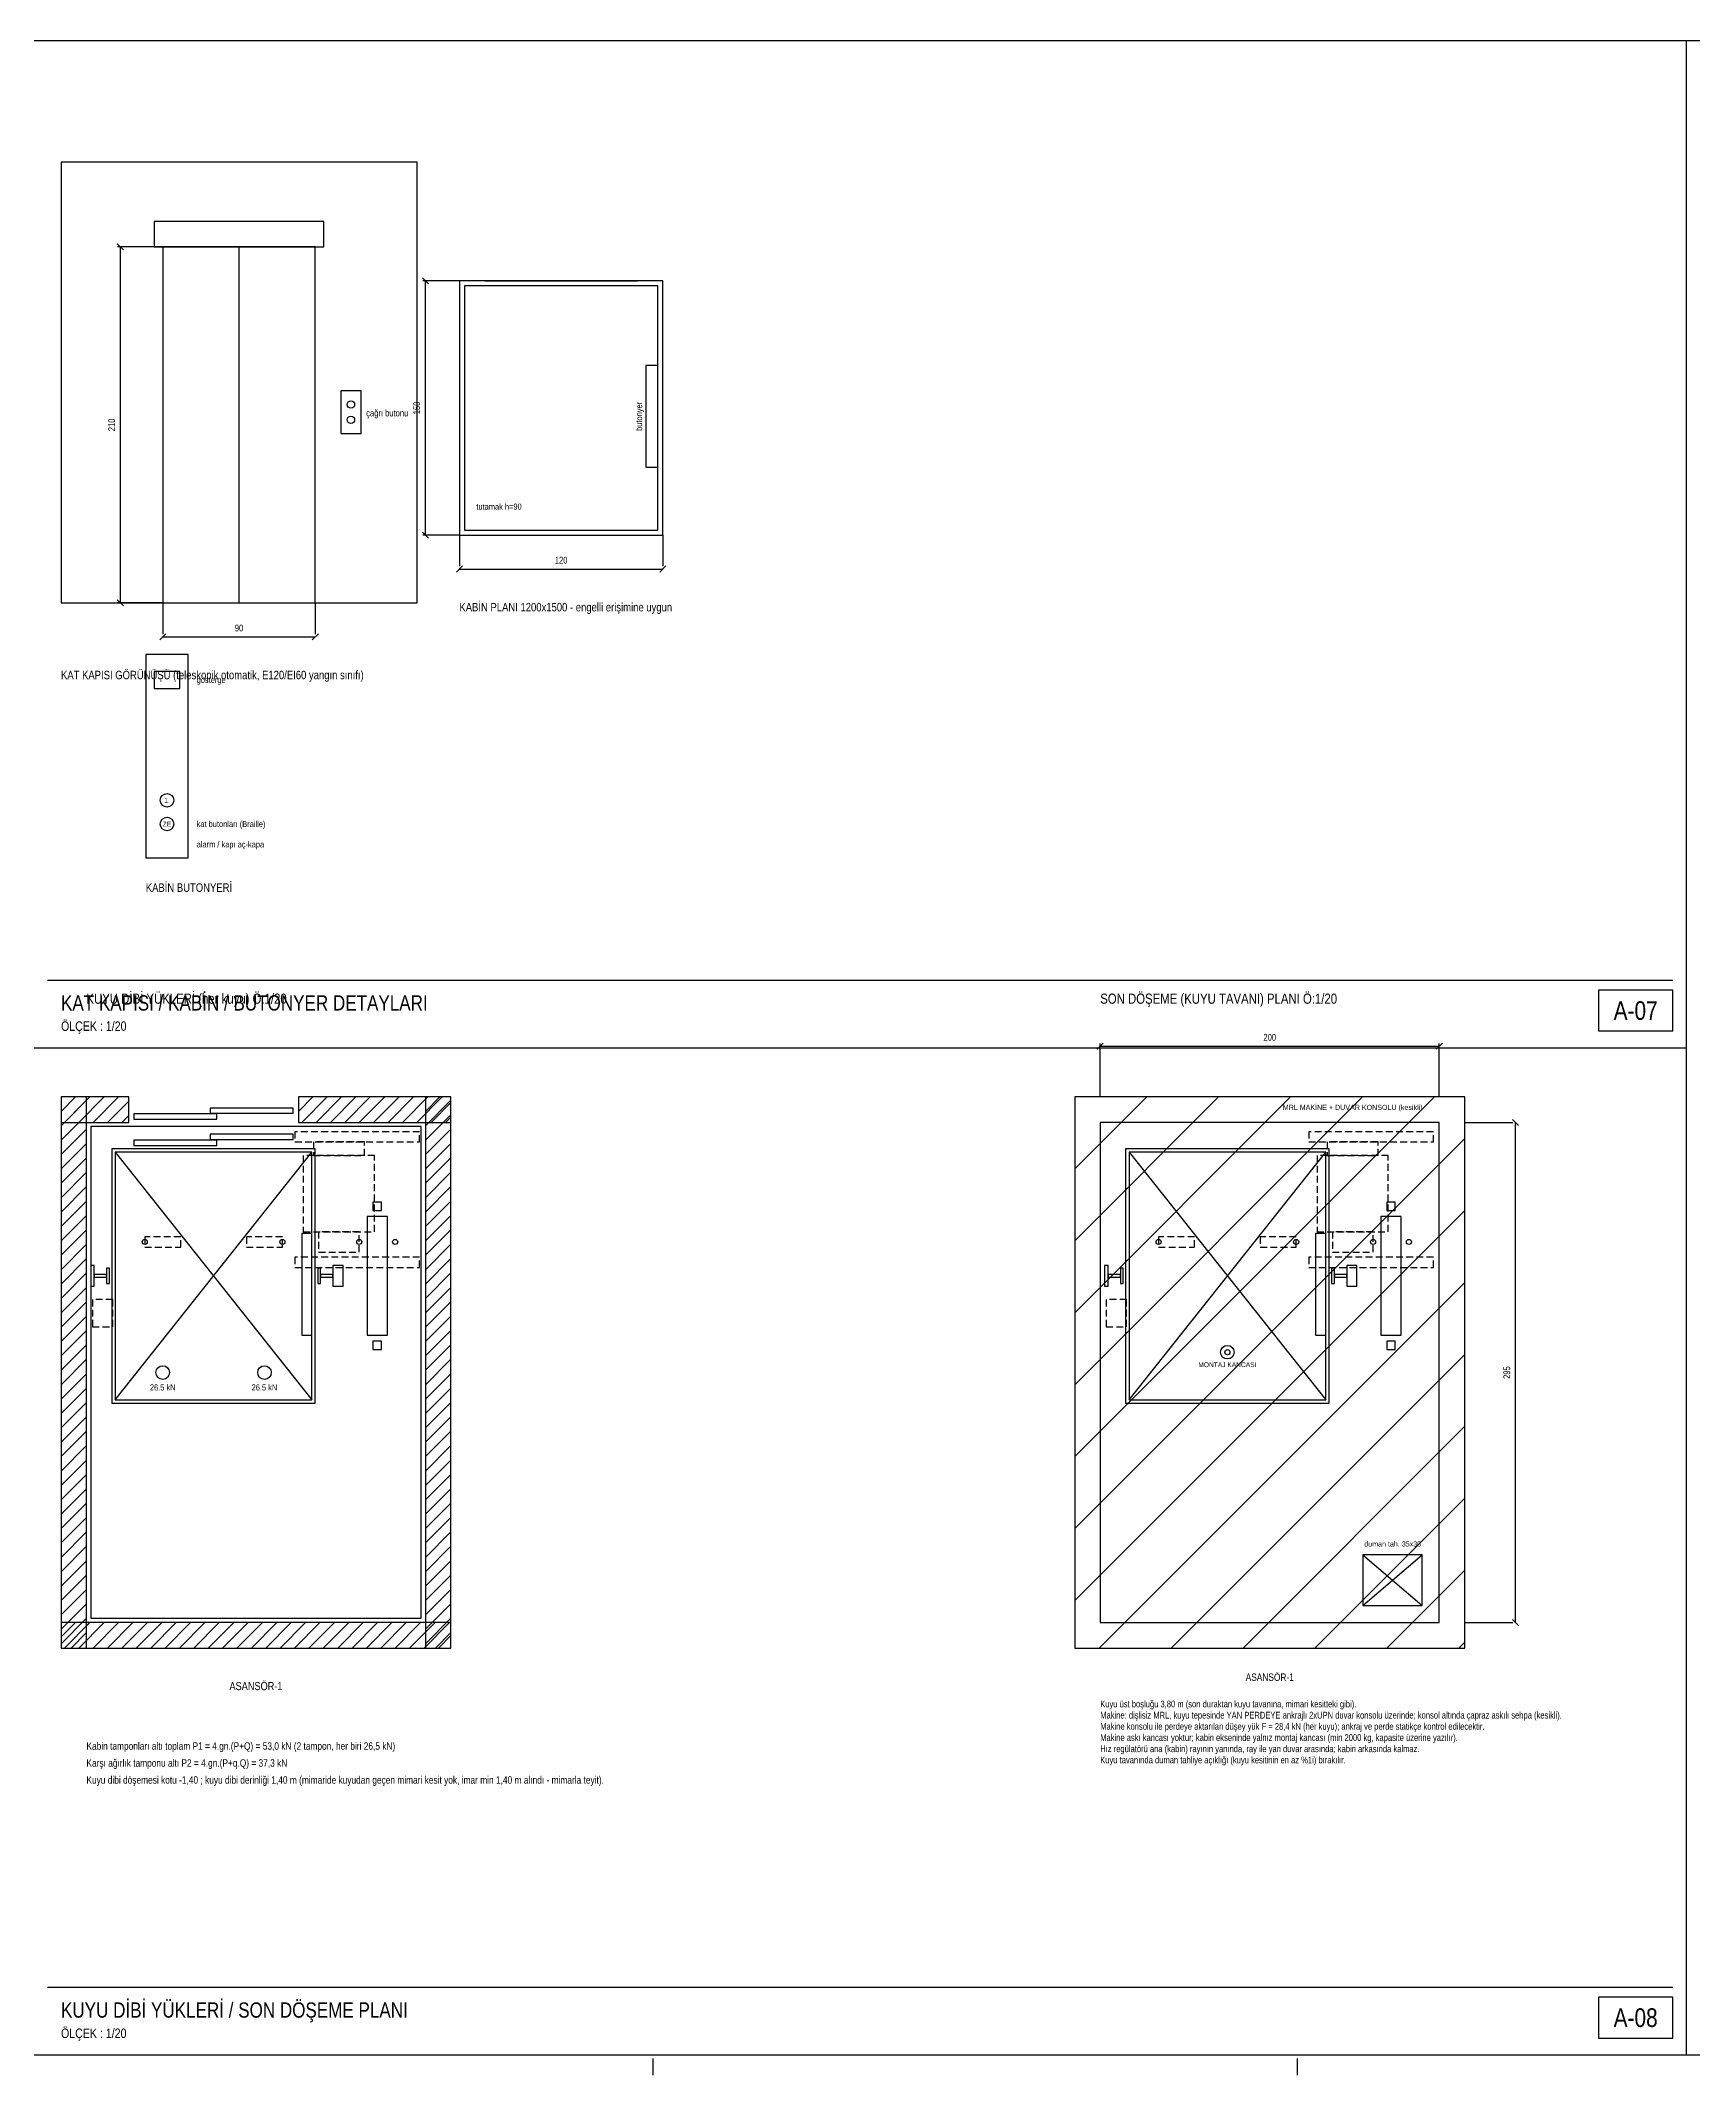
# Model space of a CAD drawing. Header units: centimetres. Extents: x 0 to 12606, y -30 to 2970.
# Drawn here: x 5847 to 8284, y -30 to 2970 of the extents above; entities that cross this region are included whole.
import ezdxf
from ezdxf.enums import TextEntityAlignment as Align

# ---------------------------------------------------------------- set-up
doc = ezdxf.new("R2010")
doc.units = ezdxf.units.CM
doc.linetypes.add('CENTER', pattern=[40, 25, -5, 5, -5])
doc.linetypes.add('DASHED', pattern=[15, 10, -5])
for name, color, linetype in [('SCOTT-ANTET', 4, 'CONTINUOUS'), ('SCOTT-BASLIK', 5, 'CONTINUOUS'), ('SCOTT-CERCEVE', 7, 'CONTINUOUS'), ('SCOTT-DUVAR', 7, 'CONTINUOUS'), ('SCOTT-EKSEN', 8, 'CENTER'), ('SCOTT-HALAT', 6, 'CONTINUOUS'), ('SCOTT-KA', 30, 'CONTINUOUS'), ('SCOTT-KABIN', 5, 'CONTINUOUS'), ('SCOTT-KAPI', 3, 'CONTINUOUS'), ('SCOTT-MOTOR', 6, 'CONTINUOUS'), ('SCOTT-MOTOR-GIZLI', 6, 'DASHED'), ('SCOTT-OLCU', 3, 'CONTINUOUS'), ('SCOTT-RAY', 1, 'CONTINUOUS'), ('SCOTT-SIVA', 8, 'CONTINUOUS'), ('SCOTT-TARAMA', 8, 'CONTINUOUS'), ('SCOTT-YAZI', 4, 'CONTINUOUS'), ('SCOTT-YUK', 1, 'CONTINUOUS')]:
    doc.layers.add(name, color=color, linetype=linetype)
doc.styles.get("Standard").update_dxf_attribs({"font": 'arial.ttf', "width": 0.8})

msp = doc.modelspace()

# ---------------------------------------------------------------- linework, layer by layer
at = {"layer": 'SCOTT-ANTET'}
for p, q in [((5856.6, 1585), (8253.7, 1585)), ((5856.6, 100), (8253.7, 100))]:
    msp.add_line(p, q, dxfattribs=at)
for points in [[(8143.7, 1510), (8253.7, 1510), (8253.7, 1570), (8143.7, 1570)], [(8143.7, 25), (8253.7, 25), (8253.7, 85), (8143.7, 85)]]:
    msp.add_lwpolyline(points, close=True, dxfattribs=at)
at = {"layer": 'SCOTT-CERCEVE'}
for p, q in [((8273.7, 0), (8273.7, 2970)), ((5836.6, 1485), (8273.7, 1485))]:
    msp.add_line(p, q, dxfattribs=at)
for points in [[(0, 0), (12605.9, 0), (12605.9, 2970), (0, 2970)], [(100, 0), (12580.9, 0), (12580.9, 2970), (100, 2970)]]:
    msp.add_lwpolyline(points, close=True, dxfattribs=at)
at = {"layer": 'SCOTT-DUVAR'}
for points in [[(5876.6, 2141), (6401.6, 2141), (6401.6, 2791), (5876.6, 2791)], [(5876.6, 600), (5914.1, 600), (5914.1, 1412.5), (5876.6, 1412.5)], [(5876.6, 1375), (5976.6, 1375), (5976.6, 1412.5), (5876.6, 1412.5)], [(6226.6, 1375), (6451.6, 1375), (6451.6, 1412.5), (6226.6, 1412.5)], [(6414.1, 600), (6451.6, 600), (6451.6, 1412.5), (6414.1, 1412.5)], [(7371.6, 600), (7946.6, 600), (7946.6, 1412.5), (7371.6, 1412.5)], [(5876.6, 600), (6451.6, 600), (6451.6, 637.5), (5876.6, 637.5)]]:
    msp.add_lwpolyline(points, close=True, dxfattribs=at)
at = {"layer": 'SCOTT-EKSEN'}
for p, q in [((6750, -30), (6750, -5)), ((7700, -30), (7700, -5))]:
    msp.add_line(p, q, dxfattribs=at)
at = {"layer": 'SCOTT-HALAT'}
for centre in [(6000.1, 1198.8), (6203.1, 1198.8), (6316.4, 1198.8), (6369.4, 1198.8), (7495.1, 1198.8), (7698.1, 1198.8), (7811.4, 1198.8), (7864.4, 1198.8)]:
    msp.add_circle(centre, 3.75, dxfattribs=at)
at = {"layer": 'SCOTT-KA'}
for points in [[(6327.9, 1061.2), (6357.9, 1061.2), (6357.9, 1236.2), (6327.9, 1236.2)], [(7822.9, 1061.2), (7852.9, 1061.2), (7852.9, 1236.2), (7822.9, 1236.2)]]:
    msp.add_lwpolyline(points, close=True, dxfattribs=at)
at = {"layer": 'SCOTT-KABIN'}
for p, q in [((6471.6, 2466), (6471.6, 2466)), ((5956.6, 966.2), (6246.6, 1331.2)), ((5956.6, 1331.2), (6246.6, 966.2)), ((7451.6, 966.2), (7741.6, 1331.2)), ((7451.6, 1331.2), (7741.6, 966.2))]:
    msp.add_line(p, q, dxfattribs=at)
for points in [[(6464.1, 2241), (6764.1, 2241), (6764.1, 2616), (6464.1, 2616)], [(6471.6, 2248.5), (6756.6, 2248.5), (6756.6, 2608.5), (6471.6, 2608.5)], [(6739.1, 2341), (6756.6, 2341), (6756.6, 2491), (6739.1, 2491)], [(6001.6, 1765), (6064.1, 1765), (6064.1, 2065), (6001.6, 2065)], [(6014.1, 2015), (6051.6, 2015), (6051.6, 2040), (6014.1, 2040)], [(5951.6, 961.2), (6251.6, 961.2), (6251.6, 1336.2), (5951.6, 1336.2)], [(5956.6, 966.2), (6246.6, 966.2), (6246.6, 1331.2), (5956.6, 1331.2)], [(7446.6, 961.2), (7746.6, 961.2), (7746.6, 1336.2), (7446.6, 1336.2)], [(7451.6, 966.2), (7741.6, 966.2), (7741.6, 1331.2), (7451.6, 1331.2)], [(6231.6, 1061.2), (6246.6, 1061.2), (6246.6, 1211.2), (6231.6, 1211.2)], [(7726.6, 1061.2), (7741.6, 1061.2), (7741.6, 1211.2), (7726.6, 1211.2)]]:
    msp.add_lwpolyline(points, close=True, dxfattribs=at)
for centre in [(6032.9, 1850), (6032.9, 1815)]:
    msp.add_circle(centre, 10, dxfattribs=at)
at = {"layer": 'SCOTT-KAPI'}
for p, q in [((6139.1, 2141), (6139.1, 2666)), ((6501.6, 2616), (6726.6, 2616))]:
    msp.add_line(p, q, dxfattribs=at)
for points in [[(6014.1, 2666), (6264.1, 2666), (6264.1, 2703.5), (6014.1, 2703.5)], [(6026.6, 2141), (6251.6, 2141), (6251.6, 2666), (6026.6, 2666)], [(6289.1, 2391), (6319.1, 2391), (6319.1, 2453.5), (6289.1, 2453.5)], [(5984.1, 1380), (6106.6, 1380), (6106.6, 1387.5), (5984.1, 1387.5)], [(6096.6, 1388.8), (6219.1, 1388.8), (6219.1, 1396.2), (6096.6, 1396.2)], [(6096.6, 1350), (6219.1, 1350), (6219.1, 1357.5), (6096.6, 1357.5)], [(5984.1, 1341.2), (6106.6, 1341.2), (6106.6, 1348.8), (5984.1, 1348.8)]]:
    msp.add_lwpolyline(points, close=True, dxfattribs=at)
for centre in [(6304.1, 2433.5), (6304.1, 2411)]:
    msp.add_circle(centre, 5.5, dxfattribs=at)
at = {"layer": 'SCOTT-MOTOR'}
for p, q in [((7796.6, 662.5), (7884.1, 737.5)), ((7796.6, 737.5), (7884.1, 662.5))]:
    msp.add_line(p, q, dxfattribs=at)
msp.add_lwpolyline([(7796.6, 662.5), (7884.1, 662.5), (7884.1, 737.5), (7796.6, 737.5)], close=True, dxfattribs=at)
for radius in [10, 3.75]:
    msp.add_circle((7596.6, 1036.2), radius, dxfattribs=at)
at = {"layer": 'SCOTT-MOTOR-GIZLI'}
for points in [[(6221.6, 1346.2), (6405.4, 1346.2), (6405.4, 1361.2), (6221.6, 1361.2)], [(7716.6, 1346.2), (7900.4, 1346.2), (7900.4, 1361.2), (7716.6, 1361.2)], [(6233.9, 1213.8), (6338.9, 1213.8), (6338.9, 1326.2), (6233.9, 1326.2)], [(6248.9, 1326.2), (6323.9, 1326.2), (6323.9, 1346.2), (6248.9, 1346.2)], [(7728.9, 1213.8), (7833.9, 1213.8), (7833.9, 1326.2), (7728.9, 1326.2)], [(7743.9, 1326.2), (7818.9, 1326.2), (7818.9, 1346.2), (7743.9, 1346.2)], [(6000.1, 1191.2), (6053.1, 1191.2), (6053.1, 1206.2), (6000.1, 1206.2)], [(6150.1, 1191.2), (6203.1, 1191.2), (6203.1, 1206.2), (6150.1, 1206.2)], [(6256.4, 1183.8), (6316.4, 1183.8), (6316.4, 1213.8), (6256.4, 1213.8)], [(7495.1, 1191.2), (7548.1, 1191.2), (7548.1, 1206.2), (7495.1, 1206.2)], [(7645.1, 1191.2), (7698.1, 1191.2), (7698.1, 1206.2), (7645.1, 1206.2)], [(7751.4, 1183.8), (7811.4, 1183.8), (7811.4, 1213.8), (7751.4, 1213.8)], [(6221.6, 1161.2), (6405.4, 1161.2), (6405.4, 1176.2), (6221.6, 1176.2)], [(7716.6, 1161.2), (7900.4, 1161.2), (7900.4, 1176.2), (7716.6, 1176.2)], [(5922.9, 1073.8), (5952.9, 1073.8), (5952.9, 1113.8), (5922.9, 1113.8)], [(7417.9, 1073.8), (7447.9, 1073.8), (7447.9, 1113.8), (7417.9, 1113.8)]]:
    msp.add_lwpolyline(points, close=True, dxfattribs=at)
at = {"layer": 'SCOTT-OLCU'}
for p, q in [((5968.6, 2661.5), (5959.6, 2670.5)), ((6026.6, 2666), (5960.1, 2666)), ((5964.1, 2141), (5964.1, 2666)), ((6418.6, 2611.5), (6409.6, 2620.5)), ((6464.1, 2616), (6410.1, 2616)), ((6414.1, 2241), (6414.1, 2616)), ((6418.6, 2236.5), (6409.6, 2245.5)), ((6464.1, 2241), (6410.1, 2241)), ((6464.1, 2241), (6464.1, 2195)), ((6764.1, 2241), (6764.1, 2195)), ((6459.6, 2186.5), (6468.6, 2195.5)), ((6464.1, 2191), (6764.1, 2191)), ((6759.6, 2186.5), (6768.6, 2195.5)), ((5968.6, 2136.5), (5959.6, 2145.5)), ((6026.6, 2141), (5960.1, 2141)), ((6026.6, 2141), (6026.6, 2095)), ((6251.6, 2141), (6251.6, 2095)), ((6022.1, 2086.5), (6031.1, 2095.5)), ((6026.6, 2091), (6251.6, 2091)), ((6247.1, 2086.5), (6256.1, 2095.5)), ((7404.6, 1483), (7413.6, 1492)), ((7409.1, 1412.5), (7409.1, 1491.5)), ((7409.1, 1487.5), (7909.1, 1487.5)), ((7904.6, 1483), (7913.6, 1492)), ((7909.1, 1412.5), (7909.1, 1491.5)), ((7946.6, 1375), (8017.6, 1375)), ((8026.1, 1370.5), (8017.1, 1379.5)), ((8021.6, 637.5), (8021.6, 1375)), ((7946.6, 637.5), (8017.6, 637.5)), ((8026.1, 633), (8017.1, 642))]:
    msp.add_line(p, q, dxfattribs=at)
at = {"layer": 'SCOTT-RAY'}
for points in [[(6336.6, 1245), (6349.1, 1245), (6349.1, 1257.5), (6336.6, 1257.5)], [(7831.6, 1245), (7844.1, 1245), (7844.1, 1257.5), (7831.6, 1257.5)], [(5920.4, 1133.8), (5925.6, 1133.8), (5925.6, 1163.8), (5920.4, 1163.8)], [(5925.6, 1146.8), (5943.9, 1146.8), (5943.9, 1150.8), (5925.6, 1150.8)], [(5943.9, 1137.6), (5947.9, 1137.6), (5947.9, 1159.9), (5943.9, 1159.9)], [(6255.4, 1137.6), (6259.4, 1137.6), (6259.4, 1159.9), (6255.4, 1159.9)], [(6259.4, 1146.8), (6277.6, 1146.8), (6277.6, 1150.8), (6259.4, 1150.8)], [(6277.6, 1133.8), (6292.6, 1133.8), (6292.6, 1163.8), (6277.6, 1163.8)], [(7415.4, 1133.8), (7420.6, 1133.8), (7420.6, 1163.8), (7415.4, 1163.8)], [(7420.6, 1146.8), (7438.9, 1146.8), (7438.9, 1150.8), (7420.6, 1150.8)], [(7438.9, 1137.6), (7442.9, 1137.6), (7442.9, 1159.9), (7438.9, 1159.9)], [(7750.4, 1137.6), (7754.4, 1137.6), (7754.4, 1159.9), (7750.4, 1159.9)], [(7754.4, 1146.8), (7772.6, 1146.8), (7772.6, 1150.8), (7754.4, 1150.8)], [(7772.6, 1133.8), (7787.6, 1133.8), (7787.6, 1163.8), (7772.6, 1163.8)], [(6336.6, 1040), (6349.1, 1040), (6349.1, 1052.5), (6336.6, 1052.5)], [(7831.6, 1040), (7844.1, 1040), (7844.1, 1052.5), (7831.6, 1052.5)]]:
    msp.add_lwpolyline(points, close=True, dxfattribs=at)
at = {"layer": 'SCOTT-SIVA'}
for points in [[(5920.4, 643.8), (6407.9, 643.8), (6407.9, 1368.8), (5920.4, 1368.8)], [(7409.1, 637.5), (7909.1, 637.5), (7909.1, 1375), (7409.1, 1375)]]:
    msp.add_lwpolyline(points, close=True, dxfattribs=at)
at = {"layer": 'SCOTT-TARAMA'}
for p, q in [((5876.6, 1391.3), (5897.8, 1412.5)), ((5876.6, 1391.3), (5897.8, 1412.5)), ((5881.5, 1375), (5919, 1412.5)), ((5902.8, 1375), (5940.3, 1412.5)), ((5924, 1375), (5961.5, 1412.5)), ((6226.6, 1391.3), (6247.8, 1412.5)), ((6231.5, 1375), (6269, 1412.5)), ((6252.8, 1375), (6290.3, 1412.5)), ((6274, 1375), (6311.5, 1412.5)), ((6295.2, 1375), (6332.7, 1412.5)), ((6316.4, 1375), (6353.9, 1412.5)), ((6337.6, 1375), (6375.1, 1412.5)), ((6358.8, 1375), (6396.3, 1412.5)), ((6380, 1375), (6417.5, 1412.5)), ((6401.2, 1375), (6438.7, 1412.5)), ((6414.1, 1391.3), (6435.3, 1412.5)), ((7371.6, 1306.4), (7477.7, 1412.5)), ((7371.6, 1200.4), (7583.7, 1412.5)), ((7371.6, 1094.3), (7689.8, 1412.5)), ((7371.6, 988.2), (7795.9, 1412.5)), ((7371.6, 882.2), (7901.9, 1412.5)), ((5876.6, 1370.1), (5914.1, 1407.6)), ((5876.6, 1348.9), (5914.1, 1386.4)), ((5945.2, 1375), (5976.6, 1406.4)), ((5966.4, 1375), (5976.6, 1385.2)), ((6414.1, 1370.1), (6451.6, 1407.6)), ((6414.1, 1348.9), (6451.6, 1386.4)), ((6422.5, 1375), (6451.6, 1404.2)), ((6443.7, 1375), (6451.6, 1382.9)), ((5876.6, 1327.6), (5914.1, 1365.1)), ((6414.1, 1327.6), (6451.6, 1365.1)), ((7371.6, 776.1), (7946.6, 1351.1)), ((5876.6, 1306.4), (5914.1, 1343.9)), ((5876.6, 1285.2), (5914.1, 1322.7)), ((6414.1, 1306.4), (6451.6, 1343.9)), ((6414.1, 1285.2), (6451.6, 1322.7)), ((5876.6, 1264), (5914.1, 1301.5)), ((6414.1, 1264), (6451.6, 1301.5)), ((5876.6, 1242.8), (5914.1, 1280.3)), ((6414.1, 1242.8), (6451.6, 1280.3)), ((5876.6, 1221.6), (5914.1, 1259.1)), ((5876.6, 1200.4), (5914.1, 1237.9)), ((6414.1, 1221.6), (6451.6, 1259.1)), ((6414.1, 1200.4), (6451.6, 1237.9)), ((7371.6, 670), (7946.6, 1245)), ((5876.6, 1179.2), (5914.1, 1216.7)), ((6414.1, 1179.2), (6451.6, 1216.7)), ((5876.6, 1157.9), (5914.1, 1195.4)), ((5876.6, 1136.7), (5914.1, 1174.2)), ((6414.1, 1157.9), (6451.6, 1195.4)), ((6414.1, 1136.7), (6451.6, 1174.2)), ((5876.6, 1115.5), (5914.1, 1153)), ((6414.1, 1115.5), (6451.6, 1153)), ((5876.6, 1094.3), (5914.1, 1131.8)), ((5876.6, 1073.1), (5914.1, 1110.6)), ((6414.1, 1094.3), (6451.6, 1131.8)), ((6414.1, 1073.1), (6451.6, 1110.6)), ((7407.6, 600), (7946.6, 1139)), ((5876.6, 1051.9), (5914.1, 1089.4)), ((6414.1, 1051.9), (6451.6, 1089.4)), ((5876.6, 1030.7), (5914.1, 1068.2)), ((6414.1, 1030.7), (6451.6, 1068.2)), ((5876.6, 1009.5), (5914.1, 1047)), ((5876.6, 988.2), (5914.1, 1025.7)), ((6414.1, 1009.5), (6451.6, 1047)), ((6414.1, 988.2), (6451.6, 1025.7)), ((7513.7, 600), (7946.6, 1032.9)), ((5876.6, 967), (5914.1, 1004.5)), ((6414.1, 967), (6451.6, 1004.5)), ((5876.6, 945.8), (5914.1, 983.3)), ((5876.6, 924.6), (5914.1, 962.1)), ((6414.1, 945.8), (6451.6, 983.3)), ((6414.1, 924.6), (6451.6, 962.1)), ((5876.6, 903.4), (5914.1, 940.9)), ((6414.1, 903.4), (6451.6, 940.9)), ((5876.6, 882.2), (5914.1, 919.7)), ((6414.1, 882.2), (6451.6, 919.7)), ((7619.8, 600), (7946.6, 926.9)), ((5876.6, 861), (5914.1, 898.5)), ((5876.6, 839.7), (5914.1, 877.2)), ((6414.1, 861), (6451.6, 898.5)), ((6414.1, 839.7), (6451.6, 877.2)), ((5876.6, 818.5), (5914.1, 856)), ((6414.1, 818.5), (6451.6, 856)), ((5876.6, 797.3), (5914.1, 834.8)), ((5876.6, 776.1), (5914.1, 813.6)), ((6414.1, 797.3), (6451.6, 834.8)), ((6414.1, 776.1), (6451.6, 813.6)), ((7725.8, 600), (7946.6, 820.8)), ((5876.6, 754.9), (5914.1, 792.4)), ((6414.1, 754.9), (6451.6, 792.4)), ((5876.6, 733.7), (5914.1, 771.2)), ((6414.1, 733.7), (6451.6, 771.2)), ((5876.6, 712.5), (5914.1, 750)), ((5876.6, 691.3), (5914.1, 728.8)), ((6414.1, 712.5), (6451.6, 750)), ((6414.1, 691.3), (6451.6, 728.8)), ((5876.6, 670), (5914.1, 707.5)), ((6414.1, 670), (6451.6, 707.5)), ((7831.9, 600), (7946.6, 714.7)), ((5876.6, 648.8), (5914.1, 686.3)), ((5876.6, 627.6), (5914.1, 665.1)), ((6414.1, 648.8), (6451.6, 686.3)), ((6414.1, 627.6), (6451.6, 665.1)), ((5876.6, 606.4), (5914.1, 643.9)), ((5876.6, 616.3), (5897.8, 637.5)), ((5881.5, 600), (5919, 637.5)), ((5902.8, 600), (5940.3, 637.5)), ((5924, 600), (5961.5, 637.5)), ((5945.2, 600), (5982.7, 637.5)), ((5966.4, 600), (6003.9, 637.5)), ((5987.6, 600), (6025.1, 637.5)), ((6008.8, 600), (6046.3, 637.5)), ((6030, 600), (6067.5, 637.5)), ((6051.2, 600), (6088.7, 637.5)), ((6072.5, 600), (6110, 637.5)), ((6093.7, 600), (6131.2, 637.5)), ((6114.9, 600), (6152.4, 637.5)), ((6136.1, 600), (6173.6, 637.5)), ((6157.3, 600), (6194.8, 637.5)), ((6178.5, 600), (6216, 637.5)), ((6199.7, 600), (6237.2, 637.5)), ((6220.9, 600), (6258.4, 637.5)), ((6242.2, 600), (6279.7, 637.5)), ((6263.4, 600), (6300.9, 637.5)), ((6284.6, 600), (6322.1, 637.5)), ((6305.8, 600), (6343.3, 637.5)), ((6327, 600), (6364.5, 637.5)), ((6348.2, 600), (6385.7, 637.5)), ((6369.4, 600), (6406.9, 637.5)), ((6390.7, 600), (6428.2, 637.5)), ((6411.9, 600), (6449.4, 637.5)), ((6414.1, 606.4), (6451.6, 643.9)), ((5891.4, 600), (5914.1, 622.7)), ((5912.6, 600), (5914.1, 601.5)), ((6428.9, 600), (6451.6, 622.7)), ((6433.1, 600), (6451.6, 618.5)), ((6450.1, 600), (6451.6, 601.5)), ((7938, 600), (7946.6, 608.7))]:
    msp.add_line(p, q, dxfattribs=at)
at = {"layer": 'SCOTT-YUK'}
for centre in [(6026.6, 1006.2), (6176.6, 1006.2)]:
    msp.add_circle(centre, 10, dxfattribs=at)

# ---------------------------------------------------------------- texts
at = {"layer": 'SCOTT-ANTET', "width": 0.8}
for s, p in [('A-07', (8198.7, 1540)), ('A-08', (8198.7, 55))]:
    msp.add_text(s, height=27.5, dxfattribs=at).set_placement(p, align=Align.MIDDLE_CENTER)
for p in [(5876.6, 1510), (5876.6, 25)]:
    msp.add_text('ÖLÇEK : 1/20', height=14, dxfattribs=at).set_placement(p)
at = {"layer": 'SCOTT-BASLIK', "width": 0.8}
for s, height, p in [('KABİN PLANI 1200x1500 - engelli erişimine uygun', 12.5, (6464.1, 2128.5)), ('KAT KAPISI GÖRÜNÜŞÜ (teleskopik otomatik, E120/EI60 yangın sınıfı)', 12.5, (5876.6, 2028.5)), ('KABİN BUTONYERİ', 12.5, (6001.6, 1715)), ('KAT KAPISI / KABİN / BUTONYER DETAYLARI', 22.5, (5876.6, 1540)), ('KUYU DİBİ YÜKLERİ (her kuyu) Ö:1/20', 15, (5914.1, 1550)), ('SON DÖŞEME (KUYU TAVANI) PLANI Ö:1/20', 15, (7409.1, 1550)), ('KUYU DİBİ YÜKLERİ / SON DÖŞEME PLANI', 22.5, (5876.6, 55))]:
    msp.add_text(s, height=height, dxfattribs=at).set_placement(p)
for height, p in [(12.1, (6164.1, 550)), (11, (7659.1, 562.5))]:
    msp.add_text('ASANSÖR-1', height=height, dxfattribs=at).set_placement(p, align=Align.TOP_CENTER)
at = {"layer": 'SCOTT-MOTOR', "width": 0.8}
for s, p in [('MRL MAKİNE + DUVAR KONSOLU (kesikli)', (7781.4, 1391.2)), ('duman tah. 35x30', (7840.4, 747.5))]:
    msp.add_text(s, height=7.5, dxfattribs=at).set_placement(p, align=Align.BOTTOM_CENTER)
msp.add_text('MONTAJ KANCASI', height=7, dxfattribs=at).set_placement((7596.6, 1021.2), align=Align.TOP_CENTER)
at = {"layer": 'SCOTT-OLCU', "width": 0.8}
for s, p in [('150', (6409.1, 2428.5)), ('210', (5959.1, 2403.5)), ('295', (8016.6, 1006.2))]:
    msp.add_text(s, height=10, rotation=90, dxfattribs=at).set_placement(p, align=Align.BOTTOM_CENTER)
for s, p in [('120', (6614.1, 2196)), ('90', (6139.1, 2096)), ('200', (7659.1, 1492.5))]:
    msp.add_text(s, height=10, dxfattribs=at).set_placement(p, align=Align.BOTTOM_CENTER)
at = {"layer": 'SCOTT-YAZI', "width": 0.8}
msp.add_text('butonyer', height=9, rotation=90, dxfattribs=at).set_placement((6729.1, 2416), align=Align.MIDDLE_CENTER)
for s, height, p in [('çağrı butonu', 10, (6326.6, 2421)), ('gösterge', 9, (6076.6, 2027.5)), ('kat butonları (Braille)', 9, (6076.6, 1815)), ('alarm / kapı aç-kapa', 9, (6076.6, 1785))]:
    msp.add_text(s, height=height, dxfattribs=at).set_placement(p, align=Align.MIDDLE_LEFT)
for s, height, p in [('tutamak h=90', 9, (6489.1, 2278.5)), ('Kuyu üst boşluğu 3,80 m (son duraktan kuyu tavanına, mimari kesitteki gibi).', 10, (7409.1, 512.5)), ('Makine: dişlisiz MRL, kuyu tepesinde YAN PERDEYE ankrajlı 2xUPN duvar konsolu üzerinde; konsol altında çapraz askılı sehpa (kesikli).', 10, (7409.1, 496)), ('Makine konsolu ile perdeye aktarılan düşey yük F = 28,4 kN (her kuyu); ankraj ve perde statikçe kontrol edilecektir.', 10, (7409.1, 479.5)), ('Kabin tamponları altı toplam P1 = 4.gn.(P+Q) = 53,0 kN (2 tampon, her biri 26,5 kN)', 11, (5914.1, 450)), ('Makine askı kancası yoktur; kabin ekseninde yalnız montaj kancası (min 2000 kg, kapasite üzerine yazılır).', 10, (7409.1, 463)), ('Hız regülatörü ana (kabin) rayının yanında, ray ile yan duvar arasında; kabin arkasında kalmaz.', 10, (7409.1, 446.5)), ('Karşı ağırlık tamponu altı P2 = 4.gn.(P+q.Q) = 37,3 kN', 11, (5914.1, 425)), ('Kuyu tavanında duman tahliye açıklığı (kuyu kesitinin en az %1i) bırakılır.', 10, (7409.1, 430)), ('Kuyu dibi döşemesi kotu -1,40 ; kuyu dibi derinliği 1,40 m (mimaride kuyudan geçen mimari kesit yok, imar min 1,40 m alındı - mimarla teyit).', 11, (5914.1, 400))]:
    msp.add_text(s, height=height, dxfattribs=at).set_placement(p)
for s, p in [('1.', (6032.9, 1850)), ('ZE', (6032.9, 1815))]:
    msp.add_text(s, height=7, dxfattribs=at).set_placement(p, align=Align.MIDDLE_CENTER)
at = {"layer": 'SCOTT-YUK', "width": 0.8}
for p in [(6026.6, 988.8), (6176.6, 988.8)]:
    msp.add_text('26.5 kN', height=9, dxfattribs=at).set_placement(p, align=Align.TOP_CENTER)

doc.saveas('drawing.dxf')
